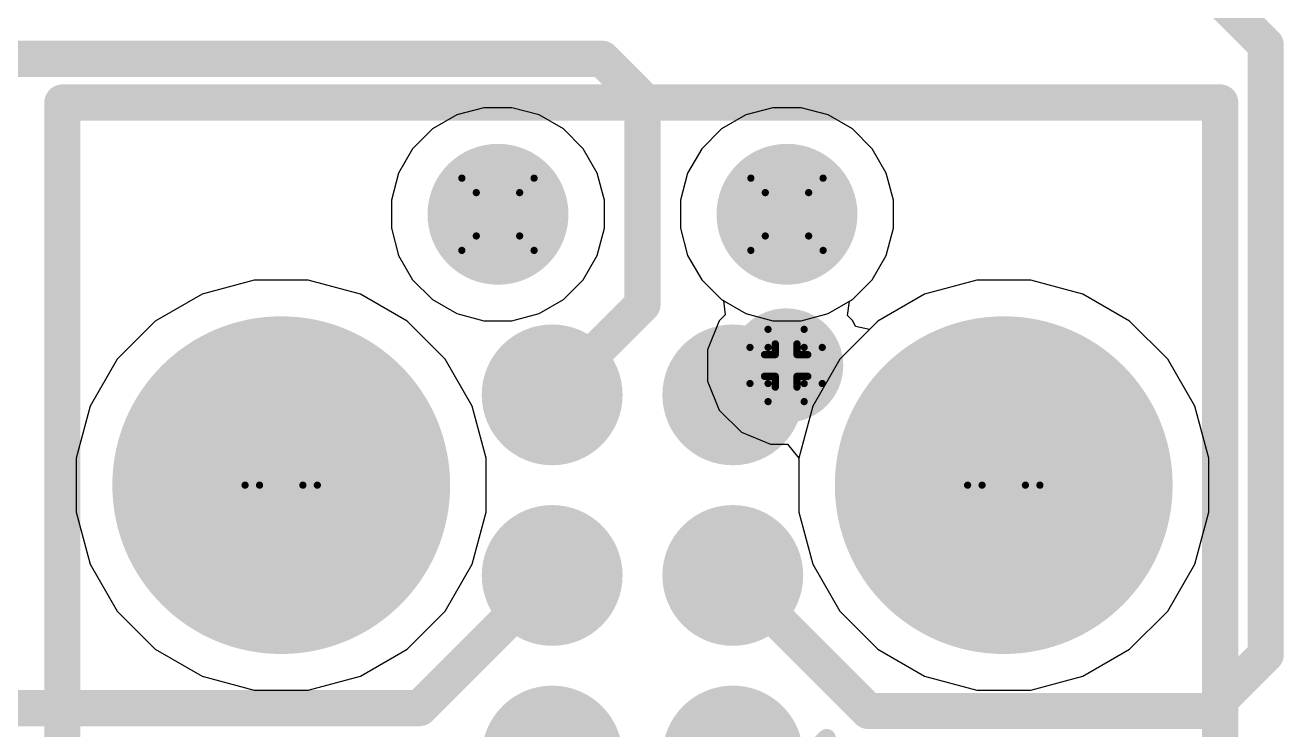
# Model space of a CAD drawing. Header units: inches. Extents: x -4 to 5258, y -4 to 5281.
# Drawn here: x 34.14 to 42.99, y 55.91 to 60.87 of the extents above; entities that cross this region are included whole.
import ezdxf

# ---------------------------------------------------------------- set-up
doc = ezdxf.new("R2010")
doc.units = ezdxf.units.IN
for name, color, linetype in [('Bottom Layer', 5, 'Continuous'), ('Bottom Solder', 6, 'Continuous'), ('Drill Drawing', 1, 'Continuous'), ('Layer 1', 16, 'Continuous'), ('Layer 2', 76, 'Continuous'), ('Pad Holes', 156, 'Continuous'), ('Top Layer', 1, 'Continuous'), ('Top Overlay', 2, 'Continuous'), ('Top Paste', 8, 'Continuous'), ('Top Solder', 216, 'Continuous'), ('Via Holes', 16, 'Continuous')]:
    doc.layers.add(name, color=color, linetype=linetype)

# ---------------------------------------------------------------- blocks, each defined once
blk = doc.blocks.new('TC2030_IDC__214')
at = {"layer": 'Bottom Solder'}
h = blk.add_hatch(color=6, dxfattribs=at)
edge = h.paths.add_edge_path()
edge.add_arc((-2.54, 2.54), 0.1016, 0, 360)
h = blk.add_hatch(color=6, dxfattribs=at)
edge = h.paths.add_edge_path()
edge.add_arc((0.635, 2.54), 0.1016, 0, 360)
h = blk.add_hatch(color=6, dxfattribs=at)
edge = h.paths.add_edge_path()
edge.add_arc((2.54, 1.016), 0.1016, 0, 360)
h = blk.add_hatch(color=6, dxfattribs=at)
edge = h.paths.add_edge_path()
edge.add_arc((-2.54, 0), 0.1016, 0, 360)
h = blk.add_hatch(color=6, dxfattribs=at)
edge = h.paths.add_edge_path()
edge.add_arc((2.54, -1.016), 0.1016, 0, 360)
h = blk.add_hatch(color=6, dxfattribs=at)
edge = h.paths.add_edge_path()
edge.add_arc((-2.54, -2.54), 0.1016, 0, 360)
h = blk.add_hatch(color=6, dxfattribs=at)
edge = h.paths.add_edge_path()
edge.add_arc((0.635, -2.54), 0.1016, 0, 360)
at = {"layer": 'Pad Holes'}
h = blk.add_hatch(color=7, dxfattribs=at)
edge = h.paths.add_edge_path()
edge.add_arc((-2.54, 2.54), 1.1875, 0, 360)
h = blk.add_hatch(color=7, dxfattribs=at)
edge = h.paths.add_edge_path()
edge.add_arc((0.635, 2.54), 1.1875, 0, 360)
h = blk.add_hatch(color=7, dxfattribs=at)
edge = h.paths.add_edge_path()
edge.add_arc((2.54, 1.016), 0.4955, 0, 360)
h = blk.add_hatch(color=7, dxfattribs=at)
edge = h.paths.add_edge_path()
edge.add_arc((-2.54, 0), 0.4955, 0, 360)
h = blk.add_hatch(color=7, dxfattribs=at)
edge = h.paths.add_edge_path()
edge.add_arc((2.54, -1.016), 0.4955, 0, 360)
h = blk.add_hatch(color=7, dxfattribs=at)
edge = h.paths.add_edge_path()
edge.add_arc((-2.54, -2.54), 1.1875, 0, 360)
h = blk.add_hatch(color=7, dxfattribs=at)
edge = h.paths.add_edge_path()
edge.add_arc((0.635, -2.54), 1.1875, 0, 360)
at = {"layer": 'Top Layer'}
h = blk.add_hatch(color=1, dxfattribs=at)
edge = h.paths.add_edge_path()
edge.add_arc((-1.27, 0.635), 0.3935, 0, 360)
h = blk.add_hatch(color=1, dxfattribs=at)
edge = h.paths.add_edge_path()
edge.add_arc((0, 0.635), 0.3935, 0, 360)
h = blk.add_hatch(color=1, dxfattribs=at)
edge = h.paths.add_edge_path()
edge.add_arc((1.27, 0.635), 0.3935, 0, 360)
h = blk.add_hatch(color=1, dxfattribs=at)
edge = h.paths.add_edge_path()
edge.add_arc((-1.27, -0.635), 0.3935, 0, 360)
h = blk.add_hatch(color=1, dxfattribs=at)
edge = h.paths.add_edge_path()
edge.add_arc((-1.27, -0.635), 0.3935, 0, 360)
h = blk.add_hatch(color=1, dxfattribs=at)
edge = h.paths.add_edge_path()
edge.add_arc((0, -0.635), 0.3935, 0, 360)
h = blk.add_hatch(color=1, dxfattribs=at)
edge = h.paths.add_edge_path()
edge.add_arc((1.27, -0.635), 0.3935, 0, 360)
at = {"layer": 'Top Paste'}
h = blk.add_hatch(color=8, dxfattribs=at)
edge = h.paths.add_edge_path()
edge.add_arc((-1.27, 0.635), 0.3935, 0, 360)
h = blk.add_hatch(color=8, dxfattribs=at)
edge = h.paths.add_edge_path()
edge.add_arc((0, 0.635), 0.3935, 0, 360)
h = blk.add_hatch(color=8, dxfattribs=at)
edge = h.paths.add_edge_path()
edge.add_arc((1.27, 0.635), 0.3935, 0, 360)
h = blk.add_hatch(color=8, dxfattribs=at)
edge = h.paths.add_edge_path()
edge.add_arc((-1.27, -0.635), 0.3935, 0, 360)
h = blk.add_hatch(color=8, dxfattribs=at)
edge = h.paths.add_edge_path()
edge.add_arc((-1.27, -0.635), 0.3935, 0, 360)
h = blk.add_hatch(color=8, dxfattribs=at)
edge = h.paths.add_edge_path()
edge.add_arc((0, -0.635), 0.3935, 0, 360)
h = blk.add_hatch(color=8, dxfattribs=at)
edge = h.paths.add_edge_path()
edge.add_arc((1.27, -0.635), 0.3935, 0, 360)
at = {"layer": 'Top Solder'}
h = blk.add_hatch(color=216, dxfattribs=at)
edge = h.paths.add_edge_path()
edge.add_arc((-2.54, 2.54), 0.1016, 0, 360)
h = blk.add_hatch(color=216, dxfattribs=at)
edge = h.paths.add_edge_path()
edge.add_arc((0.635, 2.54), 0.1016, 0, 360)
h = blk.add_hatch(color=216, dxfattribs=at)
edge = h.paths.add_edge_path()
edge.add_arc((-1.27, 0.635), 0.4951, 0, 360)
h = blk.add_hatch(color=216, dxfattribs=at)
edge = h.paths.add_edge_path()
edge.add_arc((0, 0.635), 0.4951, 0, 360)
h = blk.add_hatch(color=216, dxfattribs=at)
edge = h.paths.add_edge_path()
edge.add_arc((1.27, 0.635), 0.4951, 0, 360)
h = blk.add_hatch(color=216, dxfattribs=at)
edge = h.paths.add_edge_path()
edge.add_arc((2.54, 1.016), 0.1016, 0, 360)
h = blk.add_hatch(color=216, dxfattribs=at)
edge = h.paths.add_edge_path()
edge.add_arc((-2.54, 0), 0.1016, 0, 360)
h = blk.add_hatch(color=216, dxfattribs=at)
edge = h.paths.add_edge_path()
edge.add_arc((-1.27, -0.635), 0.4951, 0, 360)
h = blk.add_hatch(color=216, dxfattribs=at)
edge = h.paths.add_edge_path()
edge.add_arc((-1.27, -0.635), 0.4951, 0, 360)
h = blk.add_hatch(color=216, dxfattribs=at)
edge = h.paths.add_edge_path()
edge.add_arc((0, -0.635), 0.4951, 0, 360)
h = blk.add_hatch(color=216, dxfattribs=at)
edge = h.paths.add_edge_path()
edge.add_arc((1.27, -0.635), 0.4951, 0, 360)
h = blk.add_hatch(color=216, dxfattribs=at)
edge = h.paths.add_edge_path()
edge.add_arc((2.54, -1.016), 0.1016, 0, 360)
h = blk.add_hatch(color=216, dxfattribs=at)
edge = h.paths.add_edge_path()
edge.add_arc((-2.54, -2.54), 0.1016, 0, 360)
h = blk.add_hatch(color=216, dxfattribs=at)
edge = h.paths.add_edge_path()
edge.add_arc((0.635, -2.54), 0.1016, 0, 360)
at = {"layer": 'Top Overlay'}
for points in [[(-4.0397, 4.0783, 0.254, 0.254, 0), (-4.0397, -4.062, 0.254, 0.254, 0)], [(-4.0397, 4.0783, 0.254, 0.254, 0), (3.3263, 4.0783, 0.254, 0.254, 0)], [(3.3263, 4.0783, 0.254, 0.254, 0), (3.3263, -4.062, 0.254, 0.254, 0)], [(-1.27, -1.1684, 0.127, 0.127, 0), (-1.397, -1.2954, 0.127, 0.127, 0)], [(-1.27, -1.1684, 0.127, 0.127, 0), (-1.143, -1.2954, 0.127, 0.127, 0)], [(-1.397, -1.2954, 0.127, 0.127, 0), (-1.143, -1.2954, 0.127, 0.127, 0)], [(-4.0397, -4.062, 0.254, 0.254, 0), (3.3263, -4.062, 0.254, 0.254, 0)]]:
    blk.add_lwpolyline(points, format="xyseb", dxfattribs=at)
for points in [[(-4.1032, 4.0783, 0.127, 0.127, 1), (-3.9762, 4.0783, 0.127, 0.127, 1)], [(-4.1032, 4.0783, 0.127, 0.127, 1), (-3.9762, 4.0783, 0.127, 0.127, 1)], [(3.2628, 4.0783, 0.127, 0.127, 1), (3.3898, 4.0783, 0.127, 0.127, 1)], [(3.2628, 4.0783, 0.127, 0.127, 1), (3.3898, 4.0783, 0.127, 0.127, 1)], [(-1.3017, -1.1684, 0.0635, 0.0635, 1), (-1.2382, -1.1684, 0.0635, 0.0635, 1)], [(-1.3017, -1.1684, 0.0635, 0.0635, 1), (-1.2382, -1.1684, 0.0635, 0.0635, 1)], [(-1.4287, -1.2954, 0.0635, 0.0635, 1), (-1.3652, -1.2954, 0.0635, 0.0635, 1)], [(-1.4287, -1.2954, 0.0635, 0.0635, 1), (-1.3652, -1.2954, 0.0635, 0.0635, 1)], [(-1.1747, -1.2954, 0.0635, 0.0635, 1), (-1.1112, -1.2954, 0.0635, 0.0635, 1)], [(-1.1747, -1.2954, 0.0635, 0.0635, 1), (-1.1112, -1.2954, 0.0635, 0.0635, 1)], [(-4.1032, -4.062, 0.127, 0.127, 1), (-3.9762, -4.062, 0.127, 0.127, 1)], [(-4.1032, -4.062, 0.127, 0.127, 1), (-3.9762, -4.062, 0.127, 0.127, 1)], [(3.2628, -4.062, 0.127, 0.127, 1), (3.3898, -4.062, 0.127, 0.127, 1)], [(3.2628, -4.062, 0.127, 0.127, 1), (3.3898, -4.062, 0.127, 0.127, 1)]]:
    blk.add_lwpolyline(points, format="xyseb", close=True, dxfattribs=at)

msp = doc.modelspace()

# ---------------------------------------------------------------- hatches: boundary and pattern name
at = {"layer": 'Bottom Layer'}
h = msp.add_hatch(color=5, dxfattribs=at)
edge = h.paths.add_edge_path()
edge.add_arc((39.4883, 58.4771), 0.3, 0, 360)
at = {"layer": 'Bottom Solder'}
h = msp.add_hatch(color=6, dxfattribs=at)
edge = h.paths.add_edge_path()
edge.add_arc((39.4883, 58.4771), 0.4016, 0, 360)
at = {"layer": 'Layer 1'}
h = msp.add_hatch(color=16, dxfattribs=at)
edge = h.paths.add_edge_path()
edge.add_arc((39.4883, 58.4771), 0.3, 0, 360)
at = {"layer": 'Layer 2'}
h = msp.add_hatch(color=76, dxfattribs=at)
edge = h.paths.add_edge_path()
edge.add_arc((39.4883, 58.4771), 0.3, 0, 360)
at = {"layer": 'Top Layer'}
h = msp.add_hatch(color=1, dxfattribs=at)
edge = h.paths.add_edge_path()
edge.add_arc((39.4883, 58.4771), 0.3, 0, 360)
at = {"layer": 'Top Solder'}
h = msp.add_hatch(color=216, dxfattribs=at)
edge = h.paths.add_edge_path()
edge.add_arc((39.4883, 58.4771), 0.4016, 0, 360)
at = {"layer": 'Via Holes'}
h = msp.add_hatch(color=7, dxfattribs=at)
edge = h.paths.add_edge_path()
edge.add_arc((39.4883, 58.4771), 0.15, 0, 360)

# ---------------------------------------------------------------- linework, layer by layer
at = {"layer": 'Bottom Layer'}
for p, q in [((37.3636, 60.2899), (37.173, 60.2388)), ((37.5609, 60.2899), (37.3636, 60.2899)), ((37.7516, 60.2388), (37.5609, 60.2899)), ((39.3956, 60.2899), (39.205, 60.2388)), ((39.5929, 60.2899), (39.3956, 60.2899)), ((39.7836, 60.2388), (39.5929, 60.2899)), ((37.173, 60.2388), (37.0021, 60.1402)), ((37.9225, 60.1402), (37.7516, 60.2388)), ((39.205, 60.2388), (39.0341, 60.1402)), ((39.9545, 60.1402), (39.7836, 60.2388)), ((37.0021, 60.1402), (36.8625, 60.0006)), ((38.062, 60.0006), (37.9225, 60.1402)), ((39.0341, 60.1402), (38.8945, 60.0006)), ((40.094, 60.0006), (39.9545, 60.1402)), ((36.8625, 60.0006), (36.7638, 59.8297)), ((38.1607, 59.8297), (38.062, 60.0006)), ((38.8945, 60.0006), (38.7958, 59.8297)), ((40.1927, 59.8297), (40.094, 60.0006)), ((36.7638, 59.8297), (36.7128, 59.6391)), ((38.2118, 59.6391), (38.1607, 59.8297)), ((38.7958, 59.8297), (38.7448, 59.6391)), ((40.2438, 59.6391), (40.1927, 59.8297)), ((36.7128, 59.6391), (36.7128, 59.4417)), ((38.2118, 59.4417), (38.2118, 59.6391)), ((38.7448, 59.6391), (38.7448, 59.4417)), ((40.2438, 59.4417), (40.2438, 59.6391)), ((36.7128, 59.4417), (36.7638, 59.2511)), ((38.1607, 59.2511), (38.2118, 59.4417)), ((38.7448, 59.4417), (38.7958, 59.2511)), ((40.1927, 59.2511), (40.2438, 59.4417)), ((36.7638, 59.2511), (36.8625, 59.0802)), ((38.062, 59.0802), (38.1607, 59.2511)), ((38.7958, 59.2511), (38.8945, 59.0802)), ((40.094, 59.0802), (40.1927, 59.2511)), ((35.7485, 59.0769), (35.3819, 58.9787)), ((36.128, 59.0769), (35.7485, 59.0769)), ((36.4947, 58.9787), (36.128, 59.0769)), ((36.8625, 59.0802), (37.0021, 58.9407)), ((37.9225, 58.9407), (38.062, 59.0802)), ((38.8945, 59.0802), (39.0341, 58.9407)), ((39.9545, 58.9407), (40.094, 59.0802)), ((40.8285, 59.0769), (40.4619, 58.9787)), ((41.208, 59.0769), (40.8285, 59.0769)), ((41.5747, 58.9787), (41.208, 59.0769)), ((35.3819, 58.9787), (35.0532, 58.7889)), ((36.8234, 58.7889), (36.4947, 58.9787)), ((37.0021, 58.9407), (37.173, 58.842)), ((37.7516, 58.842), (37.9225, 58.9407)), ((39.0341, 58.9407), (39.205, 58.842)), ((39.7836, 58.842), (39.9545, 58.9407)), ((40.4619, 58.9787), (40.1332, 58.7889)), ((41.9034, 58.7889), (41.5747, 58.9787)), ((35.0532, 58.7889), (34.7848, 58.5205)), ((37.0917, 58.5205), (36.8234, 58.7889)), ((37.173, 58.842), (37.3636, 58.7909)), ((37.3636, 58.7909), (37.5609, 58.7909)), ((37.5609, 58.7909), (37.7516, 58.842)), ((39.205, 58.842), (39.3956, 58.7909)), ((39.3956, 58.7909), (39.5929, 58.7909)), ((39.5929, 58.7909), (39.7836, 58.842)), ((40.1332, 58.7889), (39.8648, 58.5205)), ((42.1717, 58.5205), (41.9034, 58.7889)), ((34.7848, 58.5205), (34.595, 58.1918)), ((37.2815, 58.1918), (37.0917, 58.5205)), ((39.8648, 58.5205), (39.675, 58.1918)), ((42.3615, 58.1918), (42.1717, 58.5205)), ((34.595, 58.1918), (34.4968, 57.8252)), ((37.3798, 57.8252), (37.2815, 58.1918)), ((39.675, 58.1918), (39.5768, 57.8252)), ((42.4598, 57.8252), (42.3615, 58.1918)), ((34.4968, 57.8252), (34.4968, 57.4456)), ((37.3798, 57.4456), (37.3798, 57.8252)), ((39.5768, 57.8252), (39.5768, 57.4456)), ((42.4598, 57.4456), (42.4598, 57.8252)), ((34.4968, 57.4456), (34.595, 57.079)), ((37.2815, 57.079), (37.3798, 57.4456)), ((39.5768, 57.4456), (39.675, 57.079)), ((42.3615, 57.079), (42.4598, 57.4456)), ((34.595, 57.079), (34.7848, 56.7503)), ((37.0917, 56.7503), (37.2815, 57.079)), ((39.675, 57.079), (39.8648, 56.7503)), ((42.1717, 56.7503), (42.3615, 57.079)), ((34.7848, 56.7503), (35.0532, 56.4819)), ((36.8234, 56.4819), (37.0917, 56.7503)), ((39.8648, 56.7503), (40.1332, 56.4819)), ((41.9034, 56.4819), (42.1717, 56.7503)), ((35.0532, 56.4819), (35.3819, 56.2922)), ((36.4947, 56.2922), (36.8234, 56.4819)), ((40.1332, 56.4819), (40.4619, 56.2922)), ((41.5747, 56.2922), (41.9034, 56.4819)), ((35.3819, 56.2922), (35.7485, 56.1939)), ((36.128, 56.1939), (36.4947, 56.2922)), ((40.4619, 56.2922), (40.8285, 56.1939)), ((41.208, 56.1939), (41.5747, 56.2922)), ((35.7485, 56.1939), (36.128, 56.1939)), ((40.8285, 56.1939), (41.208, 56.1939))]:
    msp.add_line(p, q, dxfattribs=at)
at = {"layer": 'Drill Drawing'}
for points in [[(37.2083, 59.7944, 0.0508, 0.0508, 0), (37.7163, 59.7944, 0.0508, 0.0508, 0)], [(37.2083, 59.2864, 0.0508, 0.0508, 0), (37.2083, 59.7944, 0.0508, 0.0508, 0)], [(37.7163, 59.2864, 0.0508, 0.0508, 0), (37.7163, 59.7944, 0.0508, 0.0508, 0)], [(39.2403, 59.7944, 0.0508, 0.0508, 0), (39.7483, 59.7944, 0.0508, 0.0508, 0)], [(39.2403, 59.2864, 0.0508, 0.0508, 0), (39.2403, 59.7944, 0.0508, 0.0508, 0)], [(39.7483, 59.2864, 0.0508, 0.0508, 0), (39.7483, 59.7944, 0.0508, 0.0508, 0)], [(37.3099, 59.6928, 0.0508, 0.0508, 0), (37.6147, 59.6928, 0.0508, 0.0508, 0)], [(37.3099, 59.388, 0.0508, 0.0508, 0), (37.3099, 59.6928, 0.0508, 0.0508, 0)], [(37.6147, 59.388, 0.0508, 0.0508, 0), (37.6147, 59.6928, 0.0508, 0.0508, 0)], [(39.3419, 59.6928, 0.0508, 0.0508, 0), (39.6467, 59.6928, 0.0508, 0.0508, 0)], [(39.3419, 59.388, 0.0508, 0.0508, 0), (39.3419, 59.6928, 0.0508, 0.0508, 0)], [(39.6467, 59.388, 0.0508, 0.0508, 0), (39.6467, 59.6928, 0.0508, 0.0508, 0)], [(37.3099, 59.388, 0.0508, 0.0508, 0), (37.6147, 59.388, 0.0508, 0.0508, 0)], [(39.3419, 59.388, 0.0508, 0.0508, 0), (39.6467, 59.388, 0.0508, 0.0508, 0)], [(37.2083, 59.2864, 0.0508, 0.0508, 0), (37.7163, 59.2864, 0.0508, 0.0508, 0)], [(39.2403, 59.2864, 0.0508, 0.0508, 0), (39.7483, 59.2864, 0.0508, 0.0508, 0)], [(39.3613, 58.6041, 0.0508, 0.0508, 0), (39.3613, 58.7311, 0.0508, 0.0508, 0)], [(39.3613, 58.7311, 0.0508, 0.0508, 0), (39.6153, 58.7311, 0.0508, 0.0508, 0)], [(39.6153, 58.6041, 0.0508, 0.0508, 0), (39.6153, 58.7311, 0.0508, 0.0508, 0)], [(39.2343, 58.3501, 0.0508, 0.0508, 0), (39.2343, 58.6041, 0.0508, 0.0508, 0)], [(39.2343, 58.6041, 0.0508, 0.0508, 0), (39.3613, 58.6041, 0.0508, 0.0508, 0)], [(39.4121, 58.5533, 0.0508, 0.0508, 0), (39.4121, 58.6295, 0.0508, 0.0508, 0)], [(39.4121, 58.6295, 0.0508, 0.0508, 0), (39.5645, 58.6295, 0.0508, 0.0508, 0)], [(39.5645, 58.5533, 0.0508, 0.0508, 0), (39.5645, 58.6295, 0.0508, 0.0508, 0)], [(39.6153, 58.6041, 0.0508, 0.0508, 0), (39.7423, 58.6041, 0.0508, 0.0508, 0)], [(39.7423, 58.3501, 0.0508, 0.0508, 0), (39.7423, 58.6041, 0.0508, 0.0508, 0)], [(39.3359, 58.4009, 0.0508, 0.0508, 0), (39.3359, 58.5533, 0.0508, 0.0508, 0)], [(39.3359, 58.5533, 0.0508, 0.0508, 0), (39.4121, 58.5533, 0.0508, 0.0508, 0)], [(39.5645, 58.5533, 0.0508, 0.0508, 0), (39.6407, 58.5533, 0.0508, 0.0508, 0)], [(39.6407, 58.4009, 0.0508, 0.0508, 0), (39.6407, 58.5533, 0.0508, 0.0508, 0)], [(39.3359, 58.4009, 0.0508, 0.0508, 0), (39.4121, 58.4009, 0.0508, 0.0508, 0)], [(39.4121, 58.3247, 0.0508, 0.0508, 0), (39.4121, 58.4009, 0.0508, 0.0508, 0)], [(39.5645, 58.4009, 0.0508, 0.0508, 0), (39.6407, 58.4009, 0.0508, 0.0508, 0)], [(39.5645, 58.3247, 0.0508, 0.0508, 0), (39.5645, 58.4009, 0.0508, 0.0508, 0)], [(39.2343, 58.3501, 0.0508, 0.0508, 0), (39.3613, 58.3501, 0.0508, 0.0508, 0)], [(39.3613, 58.2231, 0.0508, 0.0508, 0), (39.3613, 58.3501, 0.0508, 0.0508, 0)], [(39.4121, 58.3247, 0.0508, 0.0508, 0), (39.5645, 58.3247, 0.0508, 0.0508, 0)], [(39.6153, 58.3501, 0.0508, 0.0508, 0), (39.7423, 58.3501, 0.0508, 0.0508, 0)], [(39.6153, 58.2231, 0.0508, 0.0508, 0), (39.6153, 58.3501, 0.0508, 0.0508, 0)], [(39.3613, 58.2231, 0.0508, 0.0508, 0), (39.6153, 58.2231, 0.0508, 0.0508, 0)]]:
    msp.add_lwpolyline(points, format="xyseb", dxfattribs=at)
for points in [[(37.1956, 59.7944, 0.0254, 0.0254, 1), (37.221, 59.7944, 0.0254, 0.0254, 1)], [(37.1956, 59.7944, 0.0254, 0.0254, 1), (37.221, 59.7944, 0.0254, 0.0254, 1)], [(37.7036, 59.7944, 0.0254, 0.0254, 1), (37.729, 59.7944, 0.0254, 0.0254, 1)], [(37.7036, 59.7944, 0.0254, 0.0254, 1), (37.729, 59.7944, 0.0254, 0.0254, 1)], [(39.2276, 59.7944, 0.0254, 0.0254, 1), (39.253, 59.7944, 0.0254, 0.0254, 1)], [(39.2276, 59.7944, 0.0254, 0.0254, 1), (39.253, 59.7944, 0.0254, 0.0254, 1)], [(39.7356, 59.7944, 0.0254, 0.0254, 1), (39.761, 59.7944, 0.0254, 0.0254, 1)], [(39.7356, 59.7944, 0.0254, 0.0254, 1), (39.761, 59.7944, 0.0254, 0.0254, 1)], [(37.2972, 59.6928, 0.0254, 0.0254, 1), (37.3226, 59.6928, 0.0254, 0.0254, 1)], [(37.2972, 59.6928, 0.0254, 0.0254, 1), (37.3226, 59.6928, 0.0254, 0.0254, 1)], [(37.602, 59.6928, 0.0254, 0.0254, 1), (37.6274, 59.6928, 0.0254, 0.0254, 1)], [(37.602, 59.6928, 0.0254, 0.0254, 1), (37.6274, 59.6928, 0.0254, 0.0254, 1)], [(39.3292, 59.6928, 0.0254, 0.0254, 1), (39.3546, 59.6928, 0.0254, 0.0254, 1)], [(39.3292, 59.6928, 0.0254, 0.0254, 1), (39.3546, 59.6928, 0.0254, 0.0254, 1)], [(39.634, 59.6928, 0.0254, 0.0254, 1), (39.6594, 59.6928, 0.0254, 0.0254, 1)], [(39.634, 59.6928, 0.0254, 0.0254, 1), (39.6594, 59.6928, 0.0254, 0.0254, 1)], [(37.2972, 59.388, 0.0254, 0.0254, 1), (37.3226, 59.388, 0.0254, 0.0254, 1)], [(37.2972, 59.388, 0.0254, 0.0254, 1), (37.3226, 59.388, 0.0254, 0.0254, 1)], [(37.602, 59.388, 0.0254, 0.0254, 1), (37.6274, 59.388, 0.0254, 0.0254, 1)], [(37.602, 59.388, 0.0254, 0.0254, 1), (37.6274, 59.388, 0.0254, 0.0254, 1)], [(39.3292, 59.388, 0.0254, 0.0254, 1), (39.3546, 59.388, 0.0254, 0.0254, 1)], [(39.3292, 59.388, 0.0254, 0.0254, 1), (39.3546, 59.388, 0.0254, 0.0254, 1)], [(39.634, 59.388, 0.0254, 0.0254, 1), (39.6594, 59.388, 0.0254, 0.0254, 1)], [(39.634, 59.388, 0.0254, 0.0254, 1), (39.6594, 59.388, 0.0254, 0.0254, 1)], [(37.1956, 59.2864, 0.0254, 0.0254, 1), (37.221, 59.2864, 0.0254, 0.0254, 1)], [(37.1956, 59.2864, 0.0254, 0.0254, 1), (37.221, 59.2864, 0.0254, 0.0254, 1)], [(37.7036, 59.2864, 0.0254, 0.0254, 1), (37.729, 59.2864, 0.0254, 0.0254, 1)], [(37.7036, 59.2864, 0.0254, 0.0254, 1), (37.729, 59.2864, 0.0254, 0.0254, 1)], [(39.2276, 59.2864, 0.0254, 0.0254, 1), (39.253, 59.2864, 0.0254, 0.0254, 1)], [(39.2276, 59.2864, 0.0254, 0.0254, 1), (39.253, 59.2864, 0.0254, 0.0254, 1)], [(39.7356, 59.2864, 0.0254, 0.0254, 1), (39.761, 59.2864, 0.0254, 0.0254, 1)], [(39.7356, 59.2864, 0.0254, 0.0254, 1), (39.761, 59.2864, 0.0254, 0.0254, 1)], [(39.3486, 58.7311, 0.0254, 0.0254, 1), (39.374, 58.7311, 0.0254, 0.0254, 1)], [(39.3486, 58.7311, 0.0254, 0.0254, 1), (39.374, 58.7311, 0.0254, 0.0254, 1)], [(39.6026, 58.7311, 0.0254, 0.0254, 1), (39.628, 58.7311, 0.0254, 0.0254, 1)], [(39.6026, 58.7311, 0.0254, 0.0254, 1), (39.628, 58.7311, 0.0254, 0.0254, 1)], [(39.2216, 58.6041, 0.0254, 0.0254, 1), (39.247, 58.6041, 0.0254, 0.0254, 1)], [(39.2216, 58.6041, 0.0254, 0.0254, 1), (39.247, 58.6041, 0.0254, 0.0254, 1)], [(39.3486, 58.6041, 0.0254, 0.0254, 1), (39.374, 58.6041, 0.0254, 0.0254, 1)], [(39.3486, 58.6041, 0.0254, 0.0254, 1), (39.374, 58.6041, 0.0254, 0.0254, 1)], [(39.3994, 58.6295, 0.0254, 0.0254, 1), (39.4248, 58.6295, 0.0254, 0.0254, 1)], [(39.3994, 58.6295, 0.0254, 0.0254, 1), (39.4248, 58.6295, 0.0254, 0.0254, 1)], [(39.5518, 58.6295, 0.0254, 0.0254, 1), (39.5772, 58.6295, 0.0254, 0.0254, 1)], [(39.5518, 58.6295, 0.0254, 0.0254, 1), (39.5772, 58.6295, 0.0254, 0.0254, 1)], [(39.6026, 58.6041, 0.0254, 0.0254, 1), (39.628, 58.6041, 0.0254, 0.0254, 1)], [(39.6026, 58.6041, 0.0254, 0.0254, 1), (39.628, 58.6041, 0.0254, 0.0254, 1)], [(39.7296, 58.6041, 0.0254, 0.0254, 1), (39.755, 58.6041, 0.0254, 0.0254, 1)], [(39.7296, 58.6041, 0.0254, 0.0254, 1), (39.755, 58.6041, 0.0254, 0.0254, 1)], [(39.3232, 58.5533, 0.0254, 0.0254, 1), (39.3486, 58.5533, 0.0254, 0.0254, 1)], [(39.3232, 58.5533, 0.0254, 0.0254, 1), (39.3486, 58.5533, 0.0254, 0.0254, 1)], [(39.3994, 58.5533, 0.0254, 0.0254, 1), (39.4248, 58.5533, 0.0254, 0.0254, 1)], [(39.3994, 58.5533, 0.0254, 0.0254, 1), (39.4248, 58.5533, 0.0254, 0.0254, 1)], [(39.5518, 58.5533, 0.0254, 0.0254, 1), (39.5772, 58.5533, 0.0254, 0.0254, 1)], [(39.5518, 58.5533, 0.0254, 0.0254, 1), (39.5772, 58.5533, 0.0254, 0.0254, 1)], [(39.628, 58.5533, 0.0254, 0.0254, 1), (39.6534, 58.5533, 0.0254, 0.0254, 1)], [(39.628, 58.5533, 0.0254, 0.0254, 1), (39.6534, 58.5533, 0.0254, 0.0254, 1)], [(39.3232, 58.4009, 0.0254, 0.0254, 1), (39.3486, 58.4009, 0.0254, 0.0254, 1)], [(39.3232, 58.4009, 0.0254, 0.0254, 1), (39.3486, 58.4009, 0.0254, 0.0254, 1)], [(39.3994, 58.4009, 0.0254, 0.0254, 1), (39.4248, 58.4009, 0.0254, 0.0254, 1)], [(39.3994, 58.4009, 0.0254, 0.0254, 1), (39.4248, 58.4009, 0.0254, 0.0254, 1)], [(39.5518, 58.4009, 0.0254, 0.0254, 1), (39.5772, 58.4009, 0.0254, 0.0254, 1)], [(39.5518, 58.4009, 0.0254, 0.0254, 1), (39.5772, 58.4009, 0.0254, 0.0254, 1)], [(39.628, 58.4009, 0.0254, 0.0254, 1), (39.6534, 58.4009, 0.0254, 0.0254, 1)], [(39.628, 58.4009, 0.0254, 0.0254, 1), (39.6534, 58.4009, 0.0254, 0.0254, 1)], [(39.2216, 58.3501, 0.0254, 0.0254, 1), (39.247, 58.3501, 0.0254, 0.0254, 1)], [(39.2216, 58.3501, 0.0254, 0.0254, 1), (39.247, 58.3501, 0.0254, 0.0254, 1)], [(39.3486, 58.3501, 0.0254, 0.0254, 1), (39.374, 58.3501, 0.0254, 0.0254, 1)], [(39.3486, 58.3501, 0.0254, 0.0254, 1), (39.374, 58.3501, 0.0254, 0.0254, 1)], [(39.3994, 58.3247, 0.0254, 0.0254, 1), (39.4248, 58.3247, 0.0254, 0.0254, 1)], [(39.3994, 58.3247, 0.0254, 0.0254, 1), (39.4248, 58.3247, 0.0254, 0.0254, 1)], [(39.5518, 58.3247, 0.0254, 0.0254, 1), (39.5772, 58.3247, 0.0254, 0.0254, 1)], [(39.5518, 58.3247, 0.0254, 0.0254, 1), (39.5772, 58.3247, 0.0254, 0.0254, 1)], [(39.6026, 58.3501, 0.0254, 0.0254, 1), (39.628, 58.3501, 0.0254, 0.0254, 1)], [(39.6026, 58.3501, 0.0254, 0.0254, 1), (39.628, 58.3501, 0.0254, 0.0254, 1)], [(39.7296, 58.3501, 0.0254, 0.0254, 1), (39.755, 58.3501, 0.0254, 0.0254, 1)], [(39.7296, 58.3501, 0.0254, 0.0254, 1), (39.755, 58.3501, 0.0254, 0.0254, 1)], [(39.3486, 58.2231, 0.0254, 0.0254, 1), (39.374, 58.2231, 0.0254, 0.0254, 1)], [(39.3486, 58.2231, 0.0254, 0.0254, 1), (39.374, 58.2231, 0.0254, 0.0254, 1)], [(39.6026, 58.2231, 0.0254, 0.0254, 1), (39.628, 58.2231, 0.0254, 0.0254, 1)], [(39.6026, 58.2231, 0.0254, 0.0254, 1), (39.628, 58.2231, 0.0254, 0.0254, 1)], [(36.1923, 57.6354, 0.0508, 0.0508, 1), (35.6843, 57.6354, 0.0508, 0.0508, 1)], [(41.2723, 57.6354, 0.0508, 0.0508, 1), (40.7643, 57.6354, 0.0508, 0.0508, 1)], [(36.0907, 57.6354, 0.0508, 0.0508, 1), (35.7859, 57.6354, 0.0508, 0.0508, 1)], [(41.1707, 57.6354, 0.0508, 0.0508, 1), (40.8659, 57.6354, 0.0508, 0.0508, 1)], [(35.6716, 57.6354, 0.0254, 0.0254, 1), (35.697, 57.6354, 0.0254, 0.0254, 1)], [(35.7732, 57.6354, 0.0254, 0.0254, 1), (35.7986, 57.6354, 0.0254, 0.0254, 1)], [(36.078, 57.6354, 0.0254, 0.0254, 1), (36.1034, 57.6354, 0.0254, 0.0254, 1)], [(36.1796, 57.6354, 0.0254, 0.0254, 1), (36.205, 57.6354, 0.0254, 0.0254, 1)], [(40.7516, 57.6354, 0.0254, 0.0254, 1), (40.777, 57.6354, 0.0254, 0.0254, 1)], [(40.8532, 57.6354, 0.0254, 0.0254, 1), (40.8786, 57.6354, 0.0254, 0.0254, 1)], [(41.158, 57.6354, 0.0254, 0.0254, 1), (41.1834, 57.6354, 0.0254, 0.0254, 1)], [(41.2596, 57.6354, 0.0254, 0.0254, 1), (41.285, 57.6354, 0.0254, 0.0254, 1)]]:
    msp.add_lwpolyline(points, format="xyseb", close=True, dxfattribs=at)
at = {"layer": 'Layer 1'}
for p, q in [((37.3636, 60.2899), (37.173, 60.2388)), ((37.5609, 60.2899), (37.3636, 60.2899)), ((37.7516, 60.2388), (37.5609, 60.2899)), ((39.3956, 60.2899), (39.205, 60.2388)), ((39.5929, 60.2899), (39.3956, 60.2899)), ((39.7836, 60.2388), (39.5929, 60.2899)), ((37.173, 60.2388), (37.0021, 60.1402)), ((37.9225, 60.1402), (37.7516, 60.2388)), ((39.205, 60.2388), (39.0341, 60.1402)), ((39.9545, 60.1402), (39.7836, 60.2388)), ((37.0021, 60.1402), (36.8625, 60.0006)), ((38.062, 60.0006), (37.9225, 60.1402)), ((39.0341, 60.1402), (38.8945, 60.0006)), ((40.094, 60.0006), (39.9545, 60.1402)), ((36.8625, 60.0006), (36.7638, 59.8297)), ((38.1607, 59.8297), (38.062, 60.0006)), ((38.8945, 60.0006), (38.7958, 59.8297)), ((40.1927, 59.8297), (40.094, 60.0006)), ((36.7638, 59.8297), (36.7128, 59.6391)), ((38.2118, 59.6391), (38.1607, 59.8297)), ((38.7958, 59.8297), (38.7448, 59.6391)), ((40.2438, 59.6391), (40.1927, 59.8297)), ((36.7128, 59.6391), (36.7128, 59.4417)), ((38.2118, 59.4417), (38.2118, 59.6391)), ((38.7448, 59.6391), (38.7448, 59.4417)), ((40.2438, 59.4417), (40.2438, 59.6391)), ((36.7128, 59.4417), (36.7638, 59.2511)), ((38.1607, 59.2511), (38.2118, 59.4417)), ((38.7448, 59.4417), (38.7958, 59.2511)), ((40.1927, 59.2511), (40.2438, 59.4417)), ((36.7638, 59.2511), (36.8625, 59.0802)), ((38.062, 59.0802), (38.1607, 59.2511)), ((38.7958, 59.2511), (38.8945, 59.0802)), ((40.094, 59.0802), (40.1927, 59.2511)), ((35.7485, 59.0769), (35.3819, 58.9787)), ((36.128, 59.0769), (35.7485, 59.0769)), ((36.4947, 58.9787), (36.128, 59.0769)), ((36.8625, 59.0802), (37.0021, 58.9407)), ((37.9225, 58.9407), (38.062, 59.0802)), ((38.8945, 59.0802), (39.0341, 58.9407)), ((39.9545, 58.9407), (40.094, 59.0802)), ((40.8285, 59.0769), (40.4619, 58.9787)), ((41.208, 59.0769), (40.8285, 59.0769)), ((41.5747, 58.9787), (41.208, 59.0769)), ((35.3819, 58.9787), (35.0532, 58.7889)), ((36.8234, 58.7889), (36.4947, 58.9787)), ((37.0021, 58.9407), (37.173, 58.842)), ((37.7516, 58.842), (37.9225, 58.9407)), ((39.0341, 58.9407), (39.205, 58.842)), ((39.7836, 58.842), (39.9545, 58.9407)), ((40.4619, 58.9787), (40.1332, 58.7889)), ((41.9034, 58.7889), (41.5747, 58.9787)), ((35.0532, 58.7889), (34.7848, 58.5205)), ((37.0917, 58.5205), (36.8234, 58.7889)), ((37.173, 58.842), (37.3636, 58.7909)), ((37.3636, 58.7909), (37.5609, 58.7909)), ((37.5609, 58.7909), (37.7516, 58.842)), ((39.205, 58.842), (39.3956, 58.7909)), ((39.3956, 58.7909), (39.5929, 58.7909)), ((39.5929, 58.7909), (39.7836, 58.842)), ((40.1332, 58.7889), (39.8648, 58.5205)), ((42.1717, 58.5205), (41.9034, 58.7889)), ((34.7848, 58.5205), (34.595, 58.1918)), ((37.2815, 58.1918), (37.0917, 58.5205)), ((39.8648, 58.5205), (39.675, 58.1918)), ((42.3615, 58.1918), (42.1717, 58.5205)), ((34.595, 58.1918), (34.4968, 57.8252)), ((37.3798, 57.8252), (37.2815, 58.1918)), ((39.675, 58.1918), (39.5768, 57.8252)), ((42.4598, 57.8252), (42.3615, 58.1918)), ((34.4968, 57.8252), (34.4968, 57.4456)), ((37.3798, 57.4456), (37.3798, 57.8252)), ((39.5768, 57.8252), (39.5768, 57.4456)), ((42.4598, 57.4456), (42.4598, 57.8252)), ((34.4968, 57.4456), (34.595, 57.079)), ((37.2815, 57.079), (37.3798, 57.4456)), ((39.5768, 57.4456), (39.675, 57.079)), ((42.3615, 57.079), (42.4598, 57.4456)), ((34.595, 57.079), (34.7848, 56.7503)), ((37.0917, 56.7503), (37.2815, 57.079)), ((39.675, 57.079), (39.8648, 56.7503)), ((42.1717, 56.7503), (42.3615, 57.079)), ((34.7848, 56.7503), (35.0532, 56.4819)), ((36.8234, 56.4819), (37.0917, 56.7503)), ((39.8648, 56.7503), (40.1332, 56.4819)), ((41.9034, 56.4819), (42.1717, 56.7503)), ((35.0532, 56.4819), (35.3819, 56.2922)), ((36.4947, 56.2922), (36.8234, 56.4819)), ((40.1332, 56.4819), (40.4619, 56.2922)), ((41.5747, 56.2922), (41.9034, 56.4819)), ((35.3819, 56.2922), (35.7485, 56.1939)), ((36.128, 56.1939), (36.4947, 56.2922)), ((40.4619, 56.2922), (40.8285, 56.1939)), ((41.208, 56.1939), (41.5747, 56.2922)), ((35.7485, 56.1939), (36.128, 56.1939)), ((40.8285, 56.1939), (41.208, 56.1939))]:
    msp.add_line(p, q, dxfattribs=at)
at = {"layer": 'Layer 2'}
for p, q in [((37.3636, 60.2899), (37.173, 60.2388)), ((37.5609, 60.2899), (37.3636, 60.2899)), ((37.7516, 60.2388), (37.5609, 60.2899)), ((39.3956, 60.2899), (39.205, 60.2388)), ((39.5929, 60.2899), (39.3956, 60.2899)), ((39.7836, 60.2388), (39.5929, 60.2899)), ((37.173, 60.2388), (37.0021, 60.1402)), ((37.9225, 60.1402), (37.7516, 60.2388)), ((39.205, 60.2388), (39.0341, 60.1402)), ((39.9545, 60.1402), (39.7836, 60.2388)), ((37.0021, 60.1402), (36.8625, 60.0006)), ((38.062, 60.0006), (37.9225, 60.1402)), ((39.0341, 60.1402), (38.8945, 60.0006)), ((40.094, 60.0006), (39.9545, 60.1402)), ((36.8625, 60.0006), (36.7638, 59.8297)), ((38.1607, 59.8297), (38.062, 60.0006)), ((38.8945, 60.0006), (38.7958, 59.8297)), ((40.1927, 59.8297), (40.094, 60.0006)), ((36.7638, 59.8297), (36.7128, 59.6391)), ((38.2118, 59.6391), (38.1607, 59.8297)), ((38.7958, 59.8297), (38.7448, 59.6391)), ((40.2438, 59.6391), (40.1927, 59.8297)), ((36.7128, 59.6391), (36.7128, 59.4417)), ((38.2118, 59.4417), (38.2118, 59.6391)), ((38.7448, 59.6391), (38.7448, 59.4417)), ((40.2438, 59.4417), (40.2438, 59.6391)), ((36.7128, 59.4417), (36.7638, 59.2511)), ((38.1607, 59.2511), (38.2118, 59.4417)), ((38.7448, 59.4417), (38.7958, 59.2511)), ((40.1927, 59.2511), (40.2438, 59.4417)), ((36.7638, 59.2511), (36.8625, 59.0802)), ((38.062, 59.0802), (38.1607, 59.2511)), ((38.7958, 59.2511), (38.8945, 59.0802)), ((40.094, 59.0802), (40.1927, 59.2511)), ((35.7485, 59.0769), (35.3819, 58.9787)), ((36.128, 59.0769), (35.7485, 59.0769)), ((36.4947, 58.9787), (36.128, 59.0769)), ((36.8625, 59.0802), (37.0021, 58.9407)), ((37.9225, 58.9407), (38.062, 59.0802)), ((38.8945, 59.0802), (39.0341, 58.9407)), ((39.9545, 58.9407), (40.094, 59.0802)), ((40.8285, 59.0769), (40.4619, 58.9787)), ((41.208, 59.0769), (40.8285, 59.0769)), ((41.5747, 58.9787), (41.208, 59.0769)), ((35.3819, 58.9787), (35.0532, 58.7889)), ((36.8234, 58.7889), (36.4947, 58.9787)), ((37.0021, 58.9407), (37.173, 58.842)), ((37.7516, 58.842), (37.9225, 58.9407)), ((39.0341, 58.9407), (39.047, 58.9332)), ((39.934, 58.9289), (39.9545, 58.9407)), ((40.4619, 58.9787), (40.1332, 58.7889)), ((41.9034, 58.7889), (41.5747, 58.9787)), ((39.047, 58.9332), (39.0602, 58.8325)), ((39.9207, 58.8281), (39.934, 58.9289)), ((35.0532, 58.7889), (34.7848, 58.5205)), ((37.0917, 58.5205), (36.8234, 58.7889)), ((37.173, 58.842), (37.3636, 58.7909)), ((37.3636, 58.7909), (37.5609, 58.7909)), ((37.5609, 58.7909), (37.7516, 58.842)), ((39.0186, 58.7909), (38.9343, 58.5873)), ((39.0602, 58.8325), (39.0186, 58.7909)), ((39.958, 58.7909), (39.9207, 58.8281)), ((39.9749, 58.7501), (39.958, 58.7909)), ((40.1332, 58.7889), (40.0745, 58.7303)), ((42.1717, 58.5205), (41.9034, 58.7889)), ((40.0745, 58.7303), (39.9749, 58.7501)), ((38.9343, 58.5873), (38.9343, 58.3669)), ((34.7848, 58.5205), (34.595, 58.1918)), ((37.2815, 58.1918), (37.0917, 58.5205)), ((42.3615, 58.1918), (42.1717, 58.5205)), ((38.9343, 58.3669), (39.0186, 58.1633)), ((34.595, 58.1918), (34.4968, 57.8252)), ((37.3798, 57.8252), (37.2815, 58.1918)), ((39.0186, 58.1633), (39.1745, 58.0074)), ((42.4598, 57.8252), (42.3615, 58.1918)), ((39.1745, 58.0074), (39.3781, 57.9231)), ((39.3781, 57.9231), (39.4978, 57.9231)), ((39.4978, 57.9231), (39.5768, 57.8252)), ((34.4968, 57.8252), (34.4968, 57.4456)), ((37.3798, 57.4456), (37.3798, 57.8252)), ((39.5768, 57.8252), (39.5768, 57.4456)), ((42.4598, 57.4456), (42.4598, 57.8252)), ((34.4968, 57.4456), (34.595, 57.079)), ((37.2815, 57.079), (37.3798, 57.4456)), ((39.5768, 57.4456), (39.675, 57.079)), ((42.3615, 57.079), (42.4598, 57.4456)), ((34.595, 57.079), (34.7848, 56.7503)), ((37.0917, 56.7503), (37.2815, 57.079)), ((39.675, 57.079), (39.8648, 56.7503)), ((42.1717, 56.7503), (42.3615, 57.079)), ((34.7848, 56.7503), (35.0532, 56.4819)), ((36.8234, 56.4819), (37.0917, 56.7503)), ((39.8648, 56.7503), (40.1332, 56.4819)), ((41.9034, 56.4819), (42.1717, 56.7503)), ((35.0532, 56.4819), (35.3819, 56.2922)), ((36.4947, 56.2922), (36.8234, 56.4819)), ((40.1332, 56.4819), (40.4619, 56.2922)), ((41.5747, 56.2922), (41.9034, 56.4819)), ((35.3819, 56.2922), (35.7485, 56.1939)), ((36.128, 56.1939), (36.4947, 56.2922)), ((40.4619, 56.2922), (40.8285, 56.1939)), ((41.208, 56.1939), (41.5747, 56.2922)), ((35.7485, 56.1939), (36.128, 56.1939)), ((40.8285, 56.1939), (41.208, 56.1939))]:
    msp.add_line(p, q, dxfattribs=at)
at = {"layer": 'Top Layer'}
for points in [[(42.2867, 61.3046, 0.254, 0.254, 0), (42.8605, 60.7307, 0.254, 0.254, 0)], [(42.8605, 56.4442, 0.254, 0.254, 0), (42.8605, 60.7307, 0.254, 0.254, 0)], [(30.2346, 60.634, 0.254, 0.254, 0), (38.1951, 60.634, 0.254, 0.254, 0)], [(38.1951, 60.634, 0.254, 0.254, 0), (38.4783, 60.3509, 0.254, 0.254, 0)], [(38.4783, 58.9054, 0.254, 0.254, 0), (38.4783, 60.3509, 0.254, 0.254, 0)], [(37.8433, 58.2704, 0.254, 0.254, 0), (38.4783, 58.9054, 0.254, 0.254, 0)], [(36.9098, 56.0669, 0.254, 0.254, 0), (37.8433, 57.0004, 0.254, 0.254, 0)], [(39.1133, 57.0004, 0.254, 0.254, 0), (40.0669, 56.0468, 0.254, 0.254, 0)], [(42.4631, 56.0468, 0.254, 0.254, 0), (42.8605, 56.4442, 0.254, 0.254, 0)], [(30.9644, 56.0669, 0.254, 0.254, 0), (36.9098, 56.0669, 0.254, 0.254, 0)], [(40.0669, 56.0468, 0.254, 0.254, 0), (42.4631, 56.0468, 0.254, 0.254, 0)]]:
    msp.add_lwpolyline(points, format="xyseb", dxfattribs=at)
for points in [[(42.797, 60.7307, 0.127, 0.127, 1), (42.924, 60.7307, 0.127, 0.127, 1)], [(42.797, 60.7307, 0.127, 0.127, 1), (42.924, 60.7307, 0.127, 0.127, 1)], [(38.1316, 60.634, 0.127, 0.127, 1), (38.2586, 60.634, 0.127, 0.127, 1)], [(38.1316, 60.634, 0.127, 0.127, 1), (38.2586, 60.634, 0.127, 0.127, 1)], [(38.4148, 60.3509, 0.127, 0.127, 1), (38.5418, 60.3509, 0.127, 0.127, 1)], [(38.4148, 60.3509, 0.127, 0.127, 1), (38.5418, 60.3509, 0.127, 0.127, 1)], [(38.4148, 58.9054, 0.127, 0.127, 1), (38.5418, 58.9054, 0.127, 0.127, 1)], [(38.4148, 58.9054, 0.127, 0.127, 1), (38.5418, 58.9054, 0.127, 0.127, 1)], [(37.7798, 58.2704, 0.127, 0.127, 1), (37.9068, 58.2704, 0.127, 0.127, 1)], [(37.7798, 57.0004, 0.127, 0.127, 1), (37.9068, 57.0004, 0.127, 0.127, 1)], [(39.0498, 57.0004, 0.127, 0.127, 1), (39.1768, 57.0004, 0.127, 0.127, 1)], [(42.797, 56.4442, 0.127, 0.127, 1), (42.924, 56.4442, 0.127, 0.127, 1)], [(42.797, 56.4442, 0.127, 0.127, 1), (42.924, 56.4442, 0.127, 0.127, 1)], [(36.8463, 56.0669, 0.127, 0.127, 1), (36.9733, 56.0669, 0.127, 0.127, 1)], [(36.8463, 56.0669, 0.127, 0.127, 1), (36.9733, 56.0669, 0.127, 0.127, 1)], [(40.0034, 56.0468, 0.127, 0.127, 1), (40.1304, 56.0468, 0.127, 0.127, 1)], [(40.0034, 56.0468, 0.127, 0.127, 1), (40.1304, 56.0468, 0.127, 0.127, 1)], [(42.3996, 56.0468, 0.127, 0.127, 1), (42.5266, 56.0468, 0.127, 0.127, 1)], [(42.3996, 56.0468, 0.127, 0.127, 1), (42.5266, 56.0468, 0.127, 0.127, 1)]]:
    msp.add_lwpolyline(points, format="xyseb", close=True, dxfattribs=at)

# ---------------------------------------------------------------- block references
at = {"rotation": 90}
msp.add_blockref('TC2030_IDC__214', (38.4783, 57.0004), dxfattribs=at)

doc.saveas('drawing.dxf')
